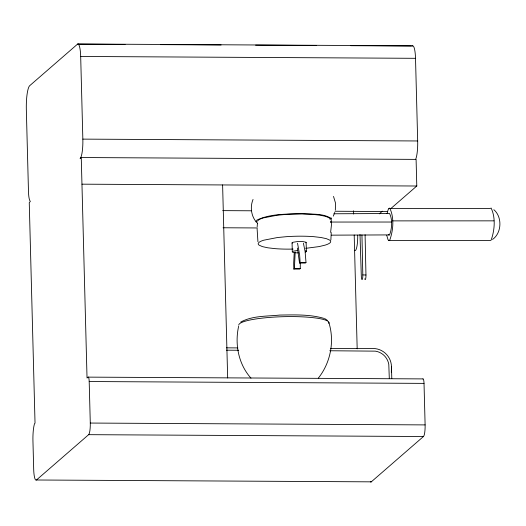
<?xml version="1.0" encoding="UTF-8"?>
<svg xmlns="http://www.w3.org/2000/svg" width="526" height="526" viewBox="0 0 526 526"><rect width="100%" height="100%" fill="white"/><g stroke="black" fill="none" stroke-linecap="round" stroke-linejoin="round"><path stroke-width="0.79" d="M331.13 217.843L331.459 224.865L330.617 232.354M333.885 213.773L389.602 213.517C392.679 219.829 391.995 228.363 389.588 234.905L331.439 235.155M387.09 213.609L388.07 209.9L388.898 208.467L389.753 208.112C394.362 217.58 393.33 230.375 389.727 240.191L388.872 240.54L388.05 239.79L386.709 235.247M388.898 208.467L490.278 208.434L491.133 208.079C495.735 217.547 494.71 230.349 491.106 240.158L490.252 240.513L388.872 240.54M257.102 228.672L257.924 241.697M331.235 232.525L330.88 239.961M300.307 262.638L300.274 268.503L299.721 269.082L293.856 269.082A16.589 2.591 90 0 1 293.692 262.849L294.244 252.454M257.168 226.805L257.438 223.103M295.178 252.039L294.402 268.503L293.856 269.082M335.338 210.111L335.529 203.135L333.517 196.402M238.633 326.278C234.609 344.293 238.521 364.216 250.981 378.168M253.045 199.439C249.686 207.408 251.349 217.514 257.72 223.497M334.786 212.412L333.306 216.127M256.024 221.834L256.905 220.072C270.87 213.53 287.038 214.246 302.134 213.641C311.668 214.536 322.832 213.05 331.143 218.421M318.335 378.128C330.67 362.657 334.825 340.966 328.73 322.136M297.427 248.075L299.537 263.046L300.129 262.415L299.623 254.86L297.545 243.209M303.41 243.209L305.093 251.435L306 262.415L305.409 263.046L299.537 263.046M125.083 44.447L77.486 44.184L29.745 85.653A20.987 3.984 -89.7 0 0 26.339 109.789L28.483 191.72A11.559 2.196 -89.7 0 0 30.383 201.333L29.259 202.714L35.032 423.174L34.552 423.588A17.167 3.261 -89.7 0 0 32.947 441.038L33.69 469.343A12.946 2.459 -89.7 0 0 36.458 479.995L371.29 481.842L423.469 436.514A10.099 1.92 -89.7 0 0 425.113 424.903L424.022 383.382A5.359 1.019 -89.7 0 0 422.878 378.97M391.088 208.342L416.789 186.013L416.092 159.385L81.26 157.537L80.103 158.55A16.891 3.209 -89.7 0 0 82.845 139.12L80.682 56.466A14.925 2.834 -89.7 0 0 77.486 44.184M423.009 378.904L88.046 377.129L87.033 378.003L81.26 157.537M36.458 479.995L88.638 434.673A10.099 1.92 -89.7 0 0 90.281 423.055L89.196 381.534A5.359 1.019 -89.7 0 0 88.046 377.129M379.312 213.845L382.382 211.176M330.578 348.416L373.243 348.501A18.114 17.542 49 0 1 391.456 366.49L391.344 372.401M492.514 239.442C501.804 233.13 502.429 216.87 493.842 209.71M240.724 322.07C252.5 315.607 266.8 316.422 279.786 315.061C294.58 314.883 309.807 314.213 324.147 318.44M297.637 250.468L293.311 251.165A8.35 1.348 -1.5 0 0 292.509 252.125L295.704 252.789A6.47 1.045 -1.5 0 0 298.59 252.875M305.751 248.331L319.111 246.589L325.147 245.123A43.033 6.956 -1.5 0 0 329.795 240.165L326.501 238.699L321.024 237.509L313.733 236.667A33.335 5.385 -1.5 0 0 286.381 236.68L277.504 237.528L263.75 240.198A43.033 6.956 -1.5 0 0 259.108 245.155L262.402 246.615L267.879 247.812L275.17 248.653A33.335 5.385 -1.5 0 0 293.1 249.081M392.554 220.881L493.934 220.848M331.459 222.051L391.475 222.031M300.129 262.415L306 262.415M294.402 268.503L300.274 268.503M77.855 43.993L412.686 45.834M160.371 44.638L221.104 44.973M255.57 45.164L316.297 45.499M350.763 45.69L411.496 46.025M80.682 56.466L415.514 58.314L417.677 140.968A16.891 3.209 -89.7 0 1 415.737 159.108M82.845 139.12L417.677 140.968M81.964 184.172L416.789 186.013M222.728 210.63L251.402 210.788M334.977 211.248L387.412 211.537M223.07 227.765L257.444 227.955M359.994 234.511L361.316 276.249A3.952 0.75 -89.7 0 0 362.164 279.503A3.952 0.75 -89.7 0 0 362.808 274.96L365.958 274.973L365.09 234.747M226.364 347.844L237.851 347.91M226.41 350.185L238.719 350.257M329.756 350.757L375.301 351.144A15.583 15.09 49 0 1 388.793 364.472L389.312 378.661M89.196 381.534L424.022 383.382M90.281 423.055L425.113 424.903M88.638 434.673L423.469 436.514M305.488 250.836L306.158 251.112A8.35 1.348 -1.5 0 1 305.356 252.079M324.798 318.631L327.343 320.373M388.471 234.635L389.023 235.135M330.394 221.361L330.565 222.59M391.469 366.49L391.791 378.641M353.564 210.821L353.65 214.036M354.195 235.037L357.18 348.837M306.132 242.525L306.369 251.428M292.068 242.907L292.298 251.809M222.61 184.942L227.666 377.957M361.947 234.944L362.808 274.96M238.758 325.18A45.131 7.292 -1.5 0 1 285.506 316.639A45.131 7.292 -1.5 0 1 328.835 323.411M330.098 219.539A43.033 6.956 -1.5 0 0 329.21 217.909L325.916 216.449L320.439 215.252L313.154 214.411A33.335 5.385 -1.5 0 0 285.796 214.424L276.926 215.272L263.171 217.942A43.033 6.956 -1.5 0 0 257.641 221.268M305.862 242.854A8.35 1.348 -1.5 0 0 305.928 242.21L302.733 241.546A6.47 1.045 -1.5 0 0 297.407 241.565L293.074 242.262A8.35 1.348 -1.5 0 0 292.272 243.222M357.713 235.194A13.932 2.65 -89.7 0 1 354.741 250.619M365.958 274.973A3.952 0.75 -89.7 0 1 365.59 278.977A3.952 0.75 -89.7 0 1 364.755 278.833M371.29 481.842A12.946 2.459 -89.7 0 1 370.33 481.678M412.318 46.032A14.925 2.834 -89.7 0 1 415.514 58.314"/></g></svg>
